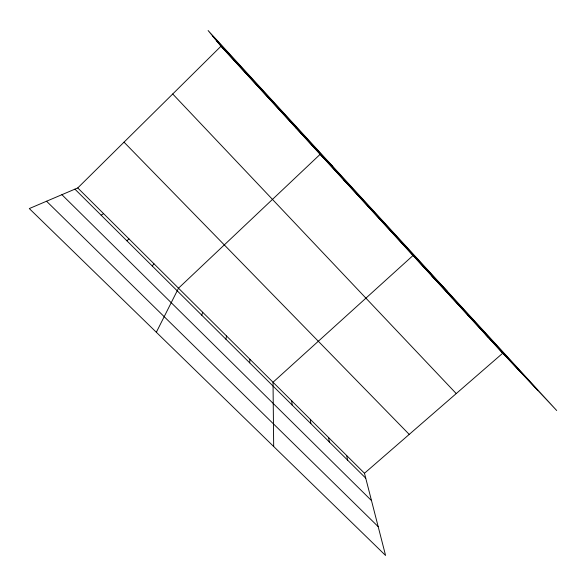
<?xml version="1.0" encoding="UTF-8"?>
<svg xmlns="http://www.w3.org/2000/svg" width="586" height="586" viewBox="0 0 586 586"><rect width="100%" height="100%" fill="white"/><g stroke="black" fill="none" stroke-linecap="round" stroke-linejoin="round"><path stroke-width="0.88" d="M249.665 362.822L249.951 359.291M225.896 339.199L226.511 335.961M201.745 315.195L202.705 312.272M156.337 332.262L178.51 288.195L320.198 154.286L332.767 166.424M152.257 266.007L153.935 263.737M77.762 187.938L364.477 473.261L385.581 555.462L29.3 208.572L77.762 187.938L221.003 46.213L208.111 30.538L556.7 410.515L502.759 353.182L221.003 46.213M126.906 240.809L128.957 238.883M364.477 473.261L502.759 353.182M101.129 215.194L103.568 213.619M296.018 127.938L296.406 128.268M46.543 201.232L378.182 526.638M61.904 194.691L371.487 500.569M74.92 189.146L365.745 478.183M343.989 180.202L345.066 181.286M367.385 205.701L368.799 207.144M124.027 142.164L409.233 434.402M390.415 230.781L392.144 232.576M447.558 291.55L413.071 255.467L273.025 382.255L273.684 446.517M431.479 275.523L433.765 277.925M449.645 295.315L452.172 297.981M467.577 314.858L470.338 317.773M172.716 93.987L456.238 393.58M485.281 334.145L488.27 337.316M212.718 36.149L537.706 390.327M216.805 41.115L520.602 372.154M220.255 45.298L505.974 356.603M246.069 73.433L246.435 73.917M346.641 455.512L347.674 460.23M328.585 437.537L329.376 442.042M310.302 419.342L310.844 423.627M291.784 400.912L292.077 404.97"/></g></svg>
